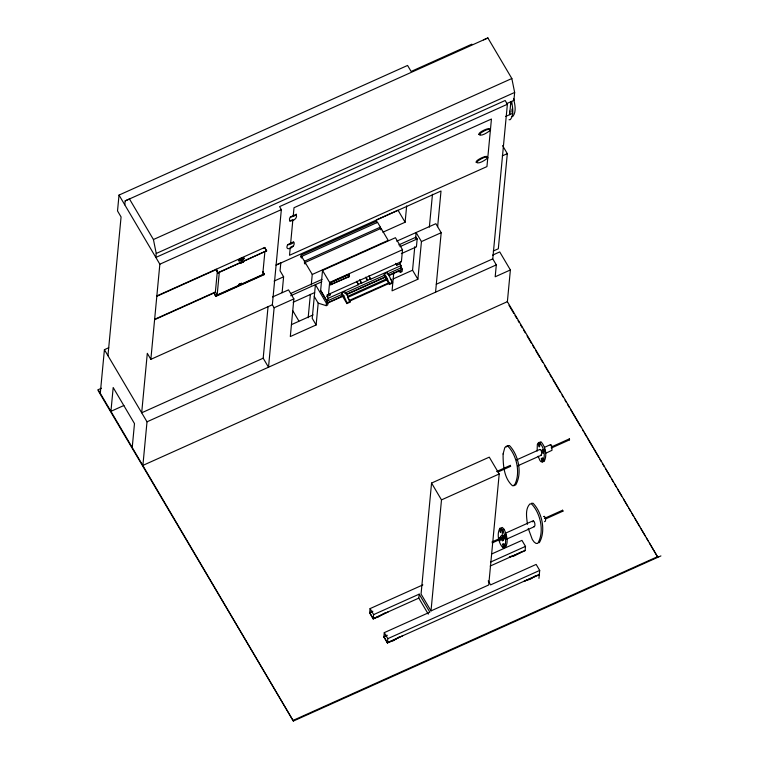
<?xml version="1.0" encoding="UTF-8"?>
<svg xmlns="http://www.w3.org/2000/svg" width="759" height="759" viewBox="0 0 759 759"><rect width="100%" height="100%" fill="white"/><g stroke="black" fill="none" stroke-linecap="round" stroke-linejoin="round"><path stroke-width="1.14" d="M509.706 111.089L509.64 114.666L510.854 101.744M511.955 112.142L512.012 109.03M509.042 119.761L510.352 119.609C514.346 114.713 512.467 107.493 511.746 101.753M500.456 537.154L500.475 538.103M502.382 535.531L503.502 540.095M542.865 457.838L543.083 459.821M545.076 451.833L544.516 449.053M293.676 242.026C296.864 246.96 283.857 252.728 287.595 244.759C298.799 238.506 292.006 245.043 287.595 244.759M296.295 214.285C294.539 217.71 287.756 215.395 289.843 220.973C293.268 221.078 297.822 218.63 296.295 214.285L290.223 217.008M386.919 641.697L387.289 642.323M101.402 388.238L98.158 389.699L98.082 390.487L293.353 721.05L660.918 555.92M100.283 393.285L104.41 349.681L108.736 347.736M471.88 44.164L411.122 71.46L407.574 65.445L119.021 195.082L117.522 210.936L121.07 216.951L107.958 355.696M124.789 204.854L125.169 200.888L487.885 37.95L511.841 78.519L514.649 92.456L513.9 100.387L506.813 103.566M132.237 447.383L134.485 423.598L113.186 387.536L110.937 411.321L123.916 405.486M125.169 200.888L129.466 198.972L153.432 239.531L156.231 253.478L155.851 257.434L505.162 100.511L507.382 104.268L492.762 258.876L496.31 264.882L495.191 276.779L510.38 269.948L499.726 251.922L492.638 255.109M507.382 104.268L279.568 206.609L281.342 209.617L272.348 304.757L150.851 359.339L159.845 264.198L119.021 195.082M104.41 349.681L147.009 421.805L142.891 465.409L507.382 301.665L510.38 269.948M215.784 296.399L213.867 292.689L215.784 296.399L264.379 274.559L262.956 271.684M217.994 273.003L216.078 269.303L217.994 273.003L266.627 250.774L264.682 247.472L156.847 295.915M264.9 251.552L262.728 274.549L217.159 295.014L215.385 292.006L217.453 270.166M217.159 295.014L219.332 272.026M266.599 251.172L264.682 247.472M272.348 304.757L274.122 307.765L268.506 367.223L263.183 358.21L268.05 306.674M280.83 262.728L280.062 270.792L283.61 276.807L282.111 292.661M290.64 243.392L292.879 219.607L289.843 220.973M293.259 215.651L294.008 207.719L491.443 119.021L486.946 166.591L289.511 255.29L290.261 247.358L293.297 245.992M272.576 296.949L288.543 289.881L293.866 298.894L290.308 336.55L316.133 324.956L318.192 303.154L314.283 296.541M311.256 285.004L312.253 274.473L305.156 262.453L305.004 264.037L304.444 261.248L301.598 256.447L301.456 258.032L300.887 255.242L376.825 221.125L376.673 222.71M308.163 317.755L310.374 294.359M326.768 299.701L327.746 301.095L328.135 298.334L327.063 296.532L327.214 294.938L401.407 261.618L402.526 249.73L395.43 237.709L322.528 270.451L320.659 290.28L326.693 300.488L326.768 299.701L326.199 299.957L327.897 302.993L327.708 304.976L326.19 305.659L318.192 303.154M326.19 305.659L326.417 303.277L315.412 284.644L312.224 318.344L316.133 324.956M322.528 270.451L329.634 282.471L328.505 294.369L327.214 294.938M330.848 284.967L331.076 282.585L349.301 274.397L349.074 276.779L330.668 284.663L330.896 282.282L348.049 274.578M330.44 293.496L330.288 295.08L327.063 296.532M293.353 721.05L98.158 389.699M347.565 296.427L350.013 301.427A4.744 1.195 65.8 0 1 349.937 302.215L346.901 303.581L341.578 294.568L341.721 292.983L344.757 291.617L346.132 293.486A9.725 2.448 65.8 0 1 347.489 295.773L347.926 296.617M349.074 276.779L349.121 274.094M328.135 298.334L358.504 284.682L356.768 281.285M365.876 277.187L367.631 280.394L361.559 283.126L359.804 279.919M401.407 261.618L400.116 262.197L399.965 263.781L401.027 265.584L370.658 279.227L368.921 275.83M380.231 228.725L380.373 227.14L377.536 222.33L300.744 256.827M380.933 229.93L381.084 228.336L304.293 262.842M384.101 275.47L384.244 273.876L387.289 272.519L392.536 282.32A4.744 1.195 65.8 0 1 392.46 283.116L389.424 284.483L384.101 275.47L344.614 293.202M393.798 272.481L392.061 290.839L417.886 279.236L421.444 241.58L416.122 232.567L415.562 238.449M399.965 263.781L396.739 265.233L396.891 263.639M400.373 268.155L401.027 265.584M382.859 232.216L405.116 222.226L406.653 205.898M397.602 271.286L400.61 272.225L400.79 270.242L388.997 275.536M388.437 611.754L373.219 618.974L369.661 612.968L370.079 608.604L422.858 584.895M400.61 266.219L402.346 269.16L402.128 271.542L400.61 272.225M373.219 618.974L373.627 614.619L370.079 608.604M417.886 279.236L412.554 270.223L414.784 246.684M398.798 244.901L416.093 237.131L417.165 238.933L416.416 246.865L401.35 253.629M402.64 635.795L387.413 643.015L383.864 637.01L384.282 632.645L429.841 612.181L419.186 594.145L373.627 614.619M387.413 643.015L387.83 638.651L384.282 632.645M429.357 227.159L432.469 194.276M437.639 226.704L441.007 191.021L276.105 265.109M435.562 292.177L441.188 232.709L435.865 223.696L396.71 241.182M428.285 614.135L418.816 598.111L419.186 594.145M431.558 483.066L421.065 594.069L431.008 610.891L488.711 584.971L499.204 473.967L489.27 457.146L431.558 483.066L441.491 499.896L431.008 610.891M502.581 145.614L507.316 153.631L498.321 248.772L493.265 251.039M502.154 535.636C497.392 535.342 505.551 547.6 502.154 535.636L502.676 530.086L501.737 528.805L499.944 528.16C496.557 533.928 498.483 543.159 503.056 547.884L503.91 547.875C507.363 542.732 504.982 535.361 502.676 530.086L504.194 529.403C506.5 534.678 508.881 542.049 505.428 547.192L504.574 547.211M509.934 557.172L525.086 550.749L525.503 546.385L521.945 540.38L491.794 553.928M524.137 581.214L539.288 574.791M538.947 578.358L539.696 570.426L536.148 564.421L490.589 584.885L488.217 580.882M507.249 301.446L657.844 557.305L649.4 543.017M349.434 300.346L389.063 282.756L389.082 283.401L349.595 301.143L349.548 300.431M501.319 528.368L501.357 530.218M505.077 534.744L505.124 536.585M505.646 545.93L505.162 546.698M532.761 521.888C533.909 518.568 535.968 525.465 534.412 526.642L506.139 539.355M544.279 460.248L543.795 461.017M387.223 278.752L387.242 279.635L387.261 278.838M388.921 282.614L389.082 283.401M540.057 442.431L539.991 444.527M550.228 445.201L550.863 444.594L551.689 445.732L552.011 450.305L545.721 453.246M543.482 516.556C545.18 514.536 546.746 522.154 544.516 521.68M238.582 260.527L238.943 261.124L241.134 260.508M373.153 617.095L373.086 618.281L377.887 617.2L384.822 613.006M399.025 637.048L393.684 640.577L388.067 642.342M535.712 575.645L530.37 579.174L524.754 580.939M489.612 130.093C492.136 125.33 474.546 133.831 480.03 134.713M486.993 157.844C490.086 153.29 473.663 160.566 476.472 162.568M506.31 446.956L507.752 445.59L509.46 445.552C518.606 455.021 522.448 473.483 515.674 485.01L513.966 485.039M539.383 442.488L540.958 441.785C545.531 446.51 547.457 455.742 544.07 461.51L543.216 461.519M539.753 449.584C541.67 449.461 542.173 453.835 541.158 455.296L517.647 465.855M569.326 438.882L569.525 439.869L569.364 438.882L551.138 447.051M500.75 528.169L502.325 527.467L504.194 529.403M562.618 510.228L562.78 511.215L562.618 510.228L544.393 518.397M539.298 542.723C546.072 531.186 542.23 512.733 533.093 503.264L531.376 503.293M241.922 260.157L242.871 259.36L240.167 260.384M521.072 552.163L514.574 555.797L509.384 556.66M240.157 260.309L240.793 259.929M241.533 260.337L244.199 258.762L243.848 258.164M153.432 239.531L511.841 78.519M156.231 253.478L514.649 92.456M159.845 264.198L281.342 209.617M505.589 116.478L512.676 113.3M156.809 296.314L216.04 269.701M263.126 248.554L264.644 247.87M218.032 272.614L266.627 250.774M502.259 155.899L507.316 153.631M154.637 319.302L215.385 292.006M276.219 264.919L280.536 262.984M376.455 219.892L398.01 210.205L405.116 222.226M154.599 319.7L213.829 293.088M215.822 296.001L264.417 274.17M304.444 261.248L380.373 227.14M274.075 281.096L283.61 276.807M312.253 274.473L388.191 240.356L381.084 228.336M290.688 293.467L322.044 279.388M290.669 295.763L321.825 281.76M399.955 246.666L417.165 238.933M329.634 282.471L402.526 249.73M274.122 307.765L293.866 298.894M421.444 241.58L441.188 232.709M330.668 284.663L348.893 276.475M293.145 302.243L314.662 292.576M358.542 284.293L361.578 282.927M367.65 280.194L370.696 278.828M326.901 301.162L341.578 294.568M387.137 274.103L400.799 267.965M326.417 303.277L343.523 295.593M346.74 294.15L385.24 276.855M389.519 274.929L402.346 269.16M327.897 302.993L343.979 295.773M346.123 294.805L385.79 276.988M347.641 296.389L387.081 278.657M347.793 297.376L387.28 279.635M291.475 324.624L313.097 314.909M393.096 278.97L412.554 270.223M346.901 303.581A4.744 1.195 65.8 0 0 346.977 302.794L350.013 301.427M389.424 284.483A4.744 1.195 65.8 0 0 389.5 283.686L392.536 282.32M263.183 358.21L141.686 412.792L147.303 353.333L150.851 359.339M436.283 284.245L492.762 258.876M147.009 421.805L496.31 264.882M516.462 459.945L539.972 449.375M544.526 447.336L550.607 444.603M496.595 471.548L510.503 465.305M497.866 472.06L510.703 466.292M551.338 448.028L569.525 439.869M441.491 499.896L499.204 473.967M505.997 532.97L533.226 520.731M491.993 541.945L502.686 537.144M492.193 542.932L503.957 537.647M545.664 518.909L562.78 511.215M372.735 611.204L369.699 612.57L373.248 618.576L418.816 598.111M369.661 612.968L372.697 611.602M490.532 562.096L525.503 546.385M490.162 566.062L525.124 550.351M387.081 635.179L383.902 636.611L387.451 642.617L539.326 574.392M383.864 637.01L386.9 635.644M387.83 638.651L539.696 570.426M293.429 720.253L657.92 556.508M483.578 39.866L487.885 37.95M240.954 260.574L241.751 260.242M241.58 259.578L242.776 259.303M242.605 258.439L243.288 258.25M240.755 260.641L239.835 260.726M511.832 116.402L512.97 116.26C516.718 111.279 514.735 104.125 513.606 98.49M541.158 455.296L540.626 455.096M534.412 526.642L533.881 526.452M384.244 273.876L385.619 275.745A9.725 2.448 65.8 0 1 386.976 278.031L389.5 283.686M341.721 292.983L343.096 294.853A9.725 2.448 65.8 0 1 344.444 297.139L346.977 302.794M508.985 305.298L513.805 313.458M515.01 315.507L516.822 318.562M518.027 320.602L519.232 322.641M520.437 324.681L522.239 327.746M523.444 329.786L525.256 332.85M527.059 335.905L531.281 343.049M532.486 345.089L534.298 348.153M535.503 350.193L539.715 357.337M540.92 359.377L542.732 362.432M544.545 365.496L548.757 372.641M549.962 374.68L551.774 377.735M552.979 379.775L560.208 392.023M562.021 395.078L563.225 397.128M565.028 400.183L566.233 402.223M567.438 404.262L569.25 407.327M570.455 409.367L580.701 426.71M582.514 429.774L583.718 431.814M584.923 433.854L586.726 436.909M587.931 438.958L592.751 447.117M593.955 449.157L598.785 457.316M599.99 459.356L601.194 461.396M602.399 463.436L604.202 466.5M605.407 468.54L610.236 476.699M611.441 478.739L613.244 481.804M614.448 483.844L616.261 486.908M617.465 488.948L621.678 496.092M623.49 499.147L627.712 506.291M628.917 508.331L630.72 511.395M631.924 513.435L633.737 516.49M634.941 518.53L639.761 526.699M640.966 528.738L645.188 535.873M646.393 537.922L648.195 540.977M395.638 263.373L396.739 265.233M369.472 277.225L370.658 279.227M365.857 277.386L367.631 280.394M359.785 280.118L361.559 283.126M356.73 281.684L358.504 284.682M320.678 290.773L325.488 298.923M292.87 310.867L298.847 320.981M262.918 272.083L264.379 274.559M390.316 278.6L390.762 279.426M347.793 297.699L348.239 298.524M505.874 534.734L506.452 537.068M391.198 280.289L391.625 281.191M348.675 299.388L349.102 300.298M392.052 282.139L392.46 283.116M349.519 301.238L349.937 302.224M538.14 456.197L539.82 460.267L540.759 461.548L542.552 462.193C545.939 456.425 544.013 447.193 539.44 442.459L538.586 442.478L537.334 444.48L537.116 451.093M347.774 296.579L347.878 297.073M543.88 451.406L543.643 449.888M528.236 528.406L532.325 539.545L534.213 542.116L536.072 543.435L537.78 543.397C544.554 531.869 540.712 513.407 531.566 503.948L529.858 503.976C524.858 509.251 526.765 517.742 527.41 524.327M511.149 102.095L511.443 103.85M504.327 545L504.204 543.975M384.86 275.356L385.136 276.153L384.86 275.356M498.938 537.827C499.82 546.119 501.718 535.228 498.938 537.827M499.735 529.421C500.617 537.714 502.515 526.822 499.735 529.421M503.094 453.958C503.037 464.783 503.805 478.142 512.448 485.722L514.156 485.694C520.93 474.166 517.088 455.704 507.942 446.235L506.234 446.273L504.792 447.639L503.094 453.958M502.705 544.203C503.587 552.495 505.485 541.603 502.705 544.203M503.502 535.797C504.384 544.089 506.281 533.197 503.502 535.797M538.368 443.74C539.251 452.032 541.148 441.14 538.368 443.74M541.338 458.521C542.23 466.813 544.118 455.922 541.338 458.521M542.135 450.115C543.017 458.408 544.915 447.516 542.135 450.115M238.44 260.014C245.584 260.365 246.049 254.132 238.44 260.014M240.584 263.136L243.563 261.902L240.584 263.136M238.563 284.549L241.533 283.306L238.563 284.549M478.957 134.485C480.94 136.943 488.046 132.275 490.618 130.036C488.625 127.578 481.519 132.246 478.957 134.485M476.329 162.236C478.322 164.694 485.418 160.026 487.99 157.787C486.007 155.329 478.901 159.997 476.329 162.236"/></g></svg>
